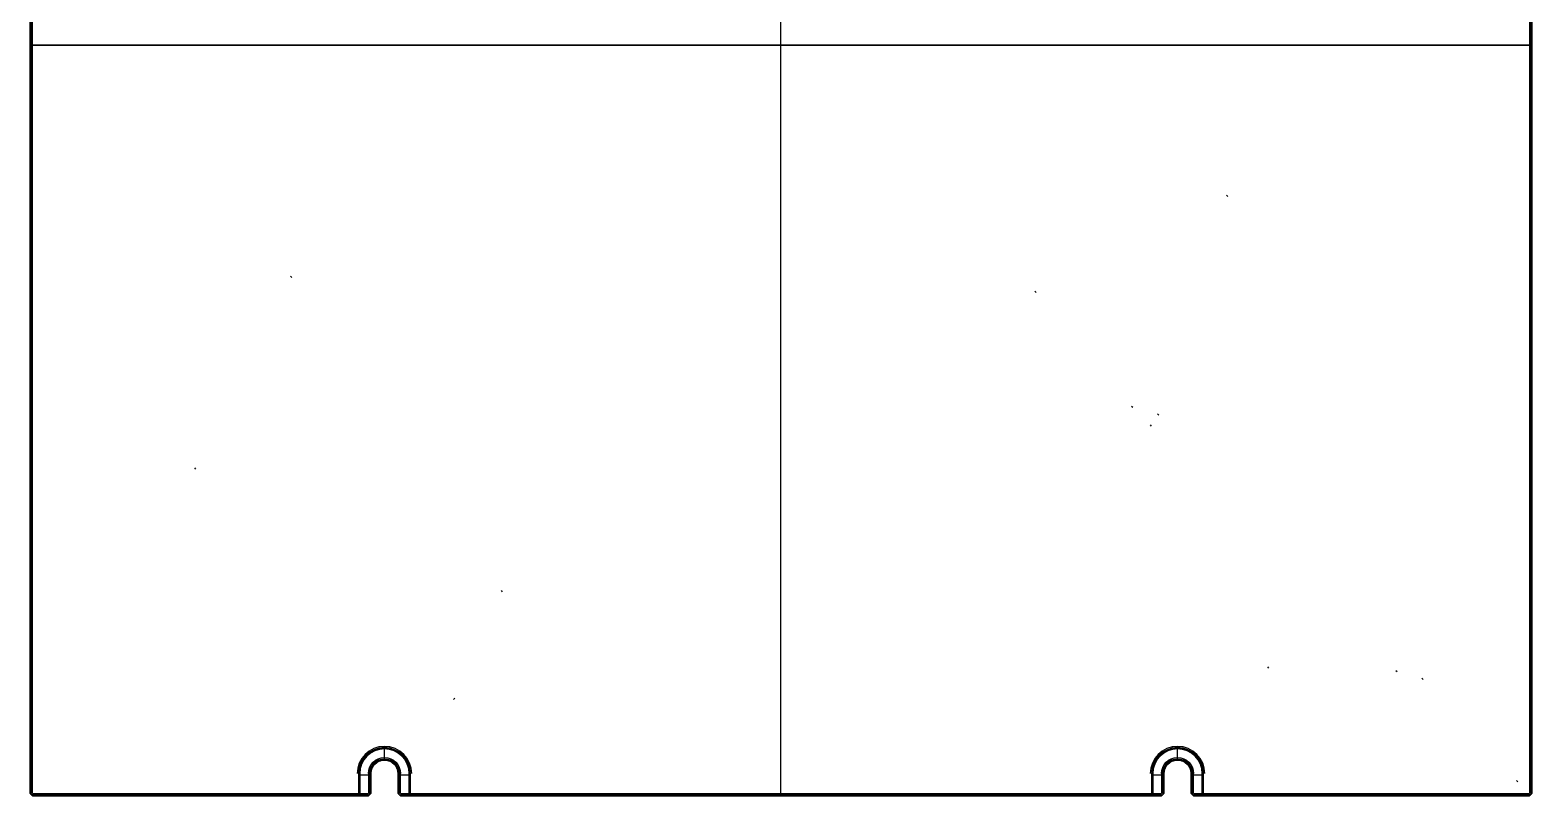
# Model space of a CAD drawing. Extents: x -358 to -55, y 52 to 355.
# Drawn here: x -357.8 to -54.8, y 52.5 to 207 of the extents above; entities that cross this region are included whole.
import ezdxf

# ---------------------------------------------------------------- set-up
doc = ezdxf.new("R2010")
doc.units = 0
doc.layers.add('8__热床$7075铝热床', color=18, linetype='CONTINUOUS')

msp = doc.modelspace()

# ---------------------------------------------------------------- linework, layer by layer
at = {"layer": '8__热床$7075铝热床'}
for p, q in [((-357.8, 53, 61.51), (-357.8, 355, 61.51)), ((-357.8, 53, 54.51), (-357.8, 355, 54.51)), ((-357.8, 53, 61.51), (-357.8, 355, 61.51)), ((-54.8, 355, 61.51), (-54.8, 53, 61.51)), ((-54.8, 355, 54.51), (-54.8, 53, 54.51)), ((-54.8, 355, 61.51), (-54.8, 53, 61.51)), ((-357.8, 204, 61.51), (-357.8, 204, 54.51)), ((-54.8, 204, 61.51), (-54.8, 204, 54.51)), ((-286.3, 59.75, 58.51), (-286.3, 59.75, 59.01)), ((-126.3, 59.75, 58.51), (-126.3, 59.75, 59.01)), ((-289.05, 57, 59.01), (-289.05, 57, 58.51)), ((-283.55, 57, 59.01), (-283.55, 57, 58.51)), ((-129.05, 57, 59.01), (-129.05, 57, 58.51)), ((-123.55, 57, 59.01), (-123.55, 57, 58.51)), ((-357.8, 53, 61.51), (-357.8, 53, 54.51)), ((-357.3, 52.5, 61.51), (-357.3, 52.5, 54.51)), ((-290.8, 52.5, 59.01), (-290.3, 52.5, 59.01)), ((-282.3, 52.5, 59.01), (-281.8, 52.5, 59.01)), ((-130.8, 52.5, 59.01), (-130.3, 52.5, 59.01)), ((-122.3, 52.5, 59.01), (-121.8, 52.5, 59.01)), ((-55.3, 52.5, 54.51), (-55.3, 52.5, 61.51)), ((-54.8, 53, 54.51), (-54.8, 53, 61.51))]:
    msp.add_line(p, q, dxfattribs=at)
for points in [[(-357.55, 52.75), (-357.55, 355.25)], [(-357.55, 52.75), (-357.55, 355.25)], [(-357.3, 53), (-357.3, 355)], [(-357.3, 53), (-357.3, 355)], [(-206.3, 53), (-206.3, 355)], [(-206.3, 53), (-206.3, 355)], [(-55.3, 355), (-55.3, 53)], [(-55.3, 355), (-55.3, 53)], [(-55.05, 355.25), (-55.05, 52.75)], [(-55.05, 355.25), (-55.05, 52.75)], [(-55.3, 204), (-357.3, 204)], [(-357.3, 204), (-55.3, 204)], [(-281.3, 57), (-281.3, 57.11), (-281.3, 57.22), (-281.31, 57.33), (-281.32, 57.45), (-281.33, 57.56), (-281.34, 57.68), (-281.36, 57.79), (-281.38, 57.91), (-281.4, 58.03), (-281.43, 58.14), (-281.46, 58.26), (-281.49, 58.38), (-281.53, 58.49), (-281.56, 58.61), (-281.61, 58.72), (-281.65, 58.84), (-281.7, 58.95), (-281.75, 59.07), (-281.8, 59.18), (-281.86, 59.3), (-281.92, 59.41), (-281.98, 59.52), (-282.04, 59.63), (-282.11, 59.74), (-282.18, 59.84), (-282.26, 59.95), (-282.34, 60.05), (-282.42, 60.15), (-282.5, 60.25), (-282.58, 60.35), (-282.67, 60.44), (-282.76, 60.53), (-282.86, 60.63), (-282.95, 60.71), (-283.05, 60.8), (-283.15, 60.88), (-283.25, 60.96), (-283.35, 61.04), (-283.46, 61.11), (-283.56, 61.18), (-283.67, 61.25), (-283.78, 61.32), (-283.89, 61.38), (-284, 61.44), (-284.11, 61.5), (-284.23, 61.55), (-284.34, 61.6), (-284.46, 61.65), (-284.57, 61.69), (-284.69, 61.73), (-284.81, 61.77), (-284.92, 61.81), (-285.04, 61.84), (-285.16, 61.87), (-285.27, 61.89), (-285.39, 61.92), (-285.5, 61.94), (-285.62, 61.95), (-285.73, 61.97), (-285.85, 61.98), (-285.96, 61.99), (-286.08, 61.99), (-286.19, 62), (-286.3, 62), (-286.41, 62), (-286.52, 61.99), (-286.63, 61.99), (-286.75, 61.98), (-286.86, 61.97), (-286.98, 61.95), (-287.09, 61.94), (-287.21, 61.92), (-287.32, 61.89), (-287.44, 61.87), (-287.56, 61.84), (-287.67, 61.81), (-287.79, 61.77), (-287.91, 61.73), (-288.02, 61.69), (-288.14, 61.65), (-288.25, 61.6), (-288.37, 61.55), (-288.48, 61.5), (-288.59, 61.44), (-288.71, 61.38), (-288.82, 61.32), (-288.93, 61.25), (-289.03, 61.18), (-289.14, 61.11), (-289.25, 61.04), (-289.35, 60.96), (-289.45, 60.88), (-289.55, 60.8), (-289.65, 60.71), (-289.74, 60.63), (-289.83, 60.53), (-289.92, 60.44), (-290.01, 60.35), (-290.1, 60.25), (-290.18, 60.15), (-290.26, 60.05), (-290.34, 59.95), (-290.41, 59.84), (-290.48, 59.74), (-290.55, 59.63), (-290.62, 59.52), (-290.68, 59.41), (-290.74, 59.3), (-290.8, 59.18), (-290.85, 59.07), (-290.9, 58.95), (-290.95, 58.84), (-290.99, 58.72), (-291.03, 58.61), (-291.07, 58.49), (-291.11, 58.38), (-291.14, 58.26), (-291.17, 58.14), (-291.19, 58.03), (-291.21, 57.91), (-291.23, 57.79), (-291.25, 57.68), (-291.27, 57.56), (-291.28, 57.45), (-291.29, 57.33), (-291.29, 57.22), (-291.3, 57.11), (-291.3, 57)], [(-281.3, 57), (-281.3, 57.11), (-281.3, 57.22), (-281.31, 57.33), (-281.32, 57.45), (-281.33, 57.56), (-281.34, 57.68), (-281.36, 57.79), (-281.38, 57.91), (-281.4, 58.03), (-281.43, 58.14), (-281.46, 58.26), (-281.49, 58.38), (-281.53, 58.49), (-281.56, 58.61), (-281.61, 58.72), (-281.65, 58.84), (-281.7, 58.95), (-281.75, 59.07), (-281.8, 59.18), (-281.86, 59.3), (-281.92, 59.41), (-281.98, 59.52), (-282.04, 59.63), (-282.11, 59.74), (-282.18, 59.84), (-282.26, 59.95), (-282.34, 60.05), (-282.42, 60.15), (-282.5, 60.25), (-282.58, 60.35), (-282.67, 60.44), (-282.76, 60.53), (-282.86, 60.63), (-282.95, 60.71), (-283.05, 60.8), (-283.15, 60.88), (-283.25, 60.96), (-283.35, 61.04), (-283.46, 61.11), (-283.56, 61.18), (-283.67, 61.25), (-283.78, 61.32), (-283.89, 61.38), (-284, 61.44), (-284.11, 61.5), (-284.23, 61.55), (-284.34, 61.6), (-284.46, 61.65), (-284.57, 61.69), (-284.69, 61.73), (-284.81, 61.77), (-284.92, 61.81), (-285.04, 61.84), (-285.16, 61.87), (-285.27, 61.89), (-285.39, 61.92), (-285.5, 61.94), (-285.62, 61.95), (-285.73, 61.97), (-285.85, 61.98), (-285.96, 61.99), (-286.08, 61.99), (-286.19, 62), (-286.3, 62), (-286.41, 62), (-286.52, 61.99), (-286.63, 61.99), (-286.75, 61.98), (-286.86, 61.97), (-286.98, 61.95), (-287.09, 61.94), (-287.21, 61.92), (-287.32, 61.89), (-287.44, 61.87), (-287.56, 61.84), (-287.67, 61.81), (-287.79, 61.77), (-287.91, 61.73), (-288.02, 61.69), (-288.14, 61.65), (-288.25, 61.6), (-288.37, 61.55), (-288.48, 61.5), (-288.59, 61.44), (-288.71, 61.38), (-288.82, 61.32), (-288.93, 61.25), (-289.03, 61.18), (-289.14, 61.11), (-289.25, 61.04), (-289.35, 60.96), (-289.45, 60.88), (-289.55, 60.8), (-289.65, 60.71), (-289.74, 60.63), (-289.83, 60.53), (-289.92, 60.44), (-290.01, 60.35), (-290.1, 60.25), (-290.18, 60.15), (-290.26, 60.05), (-290.34, 59.95), (-290.41, 59.84), (-290.48, 59.74), (-290.55, 59.63), (-290.62, 59.52), (-290.68, 59.41), (-290.74, 59.3), (-290.8, 59.18), (-290.85, 59.07), (-290.9, 58.95), (-290.95, 58.84), (-290.99, 58.72), (-291.03, 58.61), (-291.07, 58.49), (-291.11, 58.38), (-291.14, 58.26), (-291.17, 58.14), (-291.19, 58.03), (-291.21, 57.91), (-291.23, 57.79), (-291.25, 57.68), (-291.27, 57.56), (-291.28, 57.45), (-291.29, 57.33), (-291.29, 57.22), (-291.3, 57.11), (-291.3, 57)], [(-286.3, 59.75), (-286.3, 62)], [(-121.3, 57), (-121.3, 57.11), (-121.31, 57.22), (-121.31, 57.33), (-121.32, 57.45), (-121.33, 57.56), (-121.35, 57.68), (-121.37, 57.79), (-121.39, 57.91), (-121.41, 58.03), (-121.43, 58.14), (-121.46, 58.26), (-121.49, 58.38), (-121.53, 58.49), (-121.57, 58.61), (-121.61, 58.72), (-121.65, 58.84), (-121.7, 58.95), (-121.75, 59.07), (-121.8, 59.18), (-121.86, 59.3), (-121.92, 59.41), (-121.98, 59.52), (-122.05, 59.63), (-122.12, 59.74), (-122.19, 59.84), (-122.26, 59.95), (-122.34, 60.05), (-122.42, 60.15), (-122.5, 60.25), (-122.59, 60.35), (-122.68, 60.44), (-122.77, 60.53), (-122.86, 60.63), (-122.95, 60.71), (-123.05, 60.8), (-123.15, 60.88), (-123.25, 60.96), (-123.35, 61.04), (-123.46, 61.11), (-123.57, 61.18), (-123.67, 61.25), (-123.78, 61.32), (-123.89, 61.38), (-124.01, 61.44), (-124.12, 61.5), (-124.23, 61.55), (-124.35, 61.6), (-124.46, 61.65), (-124.58, 61.69), (-124.69, 61.73), (-124.81, 61.77), (-124.93, 61.81), (-125.04, 61.84), (-125.16, 61.87), (-125.28, 61.89), (-125.39, 61.92), (-125.51, 61.94), (-125.62, 61.95), (-125.74, 61.97), (-125.85, 61.98), (-125.97, 61.99), (-126.08, 61.99), (-126.19, 62), (-126.3, 62), (-126.41, 62), (-126.52, 61.99), (-126.64, 61.99), (-126.75, 61.98), (-126.87, 61.97), (-126.98, 61.95), (-127.1, 61.94), (-127.21, 61.92), (-127.33, 61.89), (-127.44, 61.87), (-127.56, 61.84), (-127.68, 61.81), (-127.79, 61.77), (-127.91, 61.73), (-128.03, 61.69), (-128.14, 61.65), (-128.26, 61.6), (-128.37, 61.55), (-128.49, 61.5), (-128.6, 61.44), (-128.71, 61.38), (-128.82, 61.32), (-128.93, 61.25), (-129.04, 61.18), (-129.14, 61.11), (-129.25, 61.04), (-129.35, 60.96), (-129.45, 60.88), (-129.55, 60.8), (-129.65, 60.71), (-129.74, 60.63), (-129.84, 60.53), (-129.93, 60.44), (-130.02, 60.35), (-130.1, 60.25), (-130.18, 60.15), (-130.26, 60.05), (-130.34, 59.95), (-130.42, 59.84), (-130.49, 59.74), (-130.56, 59.63), (-130.62, 59.52), (-130.68, 59.41), (-130.74, 59.3), (-130.8, 59.18), (-130.85, 59.07), (-130.9, 58.95), (-130.95, 58.84), (-130.99, 58.72), (-131.04, 58.61), (-131.07, 58.49), (-131.11, 58.38), (-131.14, 58.26), (-131.17, 58.14), (-131.2, 58.03), (-131.22, 57.91), (-131.24, 57.79), (-131.26, 57.68), (-131.27, 57.56), (-131.28, 57.45), (-131.29, 57.33), (-131.3, 57.22), (-131.3, 57.11), (-131.3, 57)], [(-121.3, 57), (-121.3, 57.11), (-121.31, 57.22), (-121.31, 57.33), (-121.32, 57.45), (-121.33, 57.56), (-121.35, 57.68), (-121.37, 57.79), (-121.39, 57.91), (-121.41, 58.03), (-121.43, 58.14), (-121.46, 58.26), (-121.49, 58.38), (-121.53, 58.49), (-121.57, 58.61), (-121.61, 58.72), (-121.65, 58.84), (-121.7, 58.95), (-121.75, 59.07), (-121.8, 59.18), (-121.86, 59.3), (-121.92, 59.41), (-121.98, 59.52), (-122.05, 59.63), (-122.12, 59.74), (-122.19, 59.84), (-122.26, 59.95), (-122.34, 60.05), (-122.42, 60.15), (-122.5, 60.25), (-122.59, 60.35), (-122.68, 60.44), (-122.77, 60.53), (-122.86, 60.63), (-122.95, 60.71), (-123.05, 60.8), (-123.15, 60.88), (-123.25, 60.96), (-123.35, 61.04), (-123.46, 61.11), (-123.57, 61.18), (-123.67, 61.25), (-123.78, 61.32), (-123.89, 61.38), (-124.01, 61.44), (-124.12, 61.5), (-124.23, 61.55), (-124.35, 61.6), (-124.46, 61.65), (-124.58, 61.69), (-124.69, 61.73), (-124.81, 61.77), (-124.93, 61.81), (-125.04, 61.84), (-125.16, 61.87), (-125.28, 61.89), (-125.39, 61.92), (-125.51, 61.94), (-125.62, 61.95), (-125.74, 61.97), (-125.85, 61.98), (-125.97, 61.99), (-126.08, 61.99), (-126.19, 62), (-126.3, 62), (-126.41, 62), (-126.52, 61.99), (-126.64, 61.99), (-126.75, 61.98), (-126.87, 61.97), (-126.98, 61.95), (-127.1, 61.94), (-127.21, 61.92), (-127.33, 61.89), (-127.44, 61.87), (-127.56, 61.84), (-127.68, 61.81), (-127.79, 61.77), (-127.91, 61.73), (-128.03, 61.69), (-128.14, 61.65), (-128.26, 61.6), (-128.37, 61.55), (-128.49, 61.5), (-128.6, 61.44), (-128.71, 61.38), (-128.82, 61.32), (-128.93, 61.25), (-129.04, 61.18), (-129.14, 61.11), (-129.25, 61.04), (-129.35, 60.96), (-129.45, 60.88), (-129.55, 60.8), (-129.65, 60.71), (-129.74, 60.63), (-129.84, 60.53), (-129.93, 60.44), (-130.02, 60.35), (-130.1, 60.25), (-130.18, 60.15), (-130.26, 60.05), (-130.34, 59.95), (-130.42, 59.84), (-130.49, 59.74), (-130.56, 59.63), (-130.62, 59.52), (-130.68, 59.41), (-130.74, 59.3), (-130.8, 59.18), (-130.85, 59.07), (-130.9, 58.95), (-130.95, 58.84), (-130.99, 58.72), (-131.04, 58.61), (-131.07, 58.49), (-131.11, 58.38), (-131.14, 58.26), (-131.17, 58.14), (-131.2, 58.03), (-131.22, 57.91), (-131.24, 57.79), (-131.26, 57.68), (-131.27, 57.56), (-131.28, 57.45), (-131.29, 57.33), (-131.3, 57.22), (-131.3, 57.11), (-131.3, 57)], [(-126.3, 59.75), (-126.3, 62)], [(-283.55, 57), (-283.55, 57.06), (-283.55, 57.12), (-283.55, 57.18), (-283.56, 57.25), (-283.57, 57.31), (-283.57, 57.37), (-283.58, 57.44), (-283.59, 57.5), (-283.61, 57.56), (-283.62, 57.63), (-283.64, 57.69), (-283.65, 57.76), (-283.67, 57.82), (-283.69, 57.88), (-283.72, 57.95), (-283.74, 58.01), (-283.77, 58.07), (-283.79, 58.14), (-283.82, 58.2), (-283.86, 58.26), (-283.89, 58.32), (-283.92, 58.38), (-283.96, 58.44), (-284, 58.5), (-284.04, 58.56), (-284.08, 58.62), (-284.12, 58.68), (-284.16, 58.73), (-284.21, 58.79), (-284.26, 58.84), (-284.3, 58.89), (-284.35, 58.94), (-284.4, 58.99), (-284.46, 59.04), (-284.51, 59.09), (-284.56, 59.13), (-284.62, 59.18), (-284.68, 59.22), (-284.73, 59.26), (-284.79, 59.3), (-284.85, 59.34), (-284.91, 59.37), (-284.97, 59.41), (-285.04, 59.44), (-285.1, 59.47), (-285.16, 59.5), (-285.22, 59.53), (-285.29, 59.56), (-285.35, 59.58), (-285.41, 59.6), (-285.48, 59.62), (-285.54, 59.64), (-285.61, 59.66), (-285.67, 59.68), (-285.73, 59.69), (-285.8, 59.7), (-285.86, 59.71), (-285.93, 59.72), (-285.99, 59.73), (-286.05, 59.74), (-286.11, 59.74), (-286.18, 59.75), (-286.24, 59.75), (-286.3, 59.75), (-286.36, 59.75), (-286.42, 59.75), (-286.48, 59.74), (-286.55, 59.74), (-286.61, 59.73), (-286.67, 59.72), (-286.73, 59.71), (-286.8, 59.7), (-286.86, 59.69), (-286.93, 59.68), (-286.99, 59.66), (-287.05, 59.64), (-287.12, 59.62), (-287.18, 59.6), (-287.25, 59.58), (-287.31, 59.56), (-287.37, 59.53), (-287.44, 59.5), (-287.5, 59.47), (-287.56, 59.44), (-287.62, 59.41), (-287.68, 59.37), (-287.74, 59.34), (-287.8, 59.3), (-287.86, 59.26), (-287.92, 59.22), (-287.98, 59.18), (-288.03, 59.13), (-288.09, 59.09), (-288.14, 59.04), (-288.19, 58.99), (-288.24, 58.94), (-288.29, 58.89), (-288.34, 58.84), (-288.39, 58.79), (-288.43, 58.73), (-288.48, 58.68), (-288.52, 58.62), (-288.56, 58.56), (-288.6, 58.5), (-288.64, 58.44), (-288.67, 58.38), (-288.71, 58.32), (-288.74, 58.26), (-288.77, 58.2), (-288.8, 58.14), (-288.83, 58.07), (-288.86, 58.01), (-288.88, 57.95), (-288.9, 57.88), (-288.92, 57.82), (-288.94, 57.76), (-288.96, 57.69), (-288.98, 57.63), (-288.99, 57.56), (-289, 57.5), (-289.01, 57.44), (-289.02, 57.37), (-289.03, 57.31), (-289.04, 57.25), (-289.04, 57.18), (-289.05, 57.12), (-289.05, 57.06), (-289.05, 57)], [(-289.05, 57), (-289.05, 57.06), (-289.05, 57.12), (-289.04, 57.18), (-289.04, 57.25), (-289.03, 57.31), (-289.02, 57.37), (-289.01, 57.44), (-289, 57.5), (-288.99, 57.56), (-288.98, 57.63), (-288.96, 57.69), (-288.94, 57.76), (-288.92, 57.82), (-288.9, 57.88), (-288.88, 57.95), (-288.86, 58.01), (-288.83, 58.07), (-288.8, 58.14), (-288.77, 58.2), (-288.74, 58.26), (-288.71, 58.32), (-288.67, 58.38), (-288.64, 58.44), (-288.6, 58.5), (-288.56, 58.56), (-288.52, 58.62), (-288.48, 58.68), (-288.43, 58.73), (-288.39, 58.79), (-288.34, 58.84), (-288.29, 58.89), (-288.24, 58.94), (-288.19, 58.99), (-288.14, 59.04), (-288.09, 59.09), (-288.03, 59.13), (-287.98, 59.18), (-287.92, 59.22), (-287.86, 59.26), (-287.8, 59.3), (-287.74, 59.34), (-287.68, 59.37), (-287.62, 59.41), (-287.56, 59.44), (-287.5, 59.47), (-287.44, 59.5), (-287.37, 59.53), (-287.31, 59.56), (-287.25, 59.58), (-287.18, 59.6), (-287.12, 59.62), (-287.05, 59.64), (-286.99, 59.66), (-286.93, 59.68), (-286.86, 59.69), (-286.8, 59.7), (-286.73, 59.71), (-286.67, 59.72), (-286.61, 59.73), (-286.55, 59.74), (-286.48, 59.74), (-286.42, 59.75), (-286.36, 59.75), (-286.3, 59.75), (-286.24, 59.75), (-286.18, 59.75), (-286.11, 59.74), (-286.05, 59.74), (-285.99, 59.73), (-285.93, 59.72), (-285.86, 59.71), (-285.8, 59.7), (-285.73, 59.69), (-285.67, 59.68), (-285.61, 59.66), (-285.54, 59.64), (-285.48, 59.62), (-285.41, 59.6), (-285.35, 59.58), (-285.29, 59.56), (-285.22, 59.53), (-285.16, 59.5), (-285.1, 59.47), (-285.04, 59.44), (-284.97, 59.41), (-284.91, 59.37), (-284.85, 59.34), (-284.79, 59.3), (-284.73, 59.26), (-284.68, 59.22), (-284.62, 59.18), (-284.56, 59.13), (-284.51, 59.09), (-284.46, 59.04), (-284.4, 58.99), (-284.35, 58.94), (-284.3, 58.89), (-284.26, 58.84), (-284.21, 58.79), (-284.16, 58.73), (-284.12, 58.68), (-284.08, 58.62), (-284.04, 58.56), (-284, 58.5), (-283.96, 58.44), (-283.92, 58.38), (-283.89, 58.32), (-283.86, 58.26), (-283.82, 58.2), (-283.79, 58.14), (-283.77, 58.07), (-283.74, 58.01), (-283.72, 57.95), (-283.69, 57.88), (-283.67, 57.82), (-283.65, 57.76), (-283.64, 57.69), (-283.62, 57.63), (-283.61, 57.56), (-283.59, 57.5), (-283.58, 57.44), (-283.57, 57.37), (-283.57, 57.31), (-283.56, 57.25), (-283.55, 57.18), (-283.55, 57.12), (-283.55, 57.06), (-283.55, 57)], [(-283.55, 57), (-283.55, 57.06), (-283.55, 57.12), (-283.55, 57.18), (-283.56, 57.25), (-283.57, 57.31), (-283.57, 57.37), (-283.58, 57.44), (-283.59, 57.5), (-283.61, 57.56), (-283.62, 57.63), (-283.64, 57.69), (-283.65, 57.76), (-283.67, 57.82), (-283.69, 57.88), (-283.72, 57.95), (-283.74, 58.01), (-283.77, 58.07), (-283.79, 58.14), (-283.82, 58.2), (-283.86, 58.26), (-283.89, 58.32), (-283.92, 58.38), (-283.96, 58.44), (-284, 58.5), (-284.04, 58.56), (-284.08, 58.62), (-284.12, 58.68), (-284.16, 58.73), (-284.21, 58.79), (-284.26, 58.84), (-284.3, 58.89), (-284.35, 58.94), (-284.4, 58.99), (-284.46, 59.04), (-284.51, 59.09), (-284.56, 59.13), (-284.62, 59.18), (-284.68, 59.22), (-284.73, 59.26), (-284.79, 59.3), (-284.85, 59.34), (-284.91, 59.37), (-284.97, 59.41), (-285.04, 59.44), (-285.1, 59.47), (-285.16, 59.5), (-285.22, 59.53), (-285.29, 59.56), (-285.35, 59.58), (-285.41, 59.6), (-285.48, 59.62), (-285.54, 59.64), (-285.61, 59.66), (-285.67, 59.68), (-285.73, 59.69), (-285.8, 59.7), (-285.86, 59.71), (-285.93, 59.72), (-285.99, 59.73), (-286.05, 59.74), (-286.11, 59.74), (-286.18, 59.75), (-286.24, 59.75), (-286.3, 59.75), (-286.36, 59.75), (-286.42, 59.75), (-286.48, 59.74), (-286.55, 59.74), (-286.61, 59.73), (-286.67, 59.72), (-286.73, 59.71), (-286.8, 59.7), (-286.86, 59.69), (-286.93, 59.68), (-286.99, 59.66), (-287.05, 59.64), (-287.12, 59.62), (-287.18, 59.6), (-287.25, 59.58), (-287.31, 59.56), (-287.37, 59.53), (-287.44, 59.5), (-287.5, 59.47), (-287.56, 59.44), (-287.62, 59.41), (-287.68, 59.37), (-287.74, 59.34), (-287.8, 59.3), (-287.86, 59.26), (-287.92, 59.22), (-287.98, 59.18), (-288.03, 59.13), (-288.09, 59.09), (-288.14, 59.04), (-288.19, 58.99), (-288.24, 58.94), (-288.29, 58.89), (-288.34, 58.84), (-288.39, 58.79), (-288.43, 58.73), (-288.48, 58.68), (-288.52, 58.62), (-288.56, 58.56), (-288.6, 58.5), (-288.64, 58.44), (-288.67, 58.38), (-288.71, 58.32), (-288.74, 58.26), (-288.77, 58.2), (-288.8, 58.14), (-288.83, 58.07), (-288.86, 58.01), (-288.88, 57.95), (-288.9, 57.88), (-288.92, 57.82), (-288.94, 57.76), (-288.96, 57.69), (-288.98, 57.63), (-288.99, 57.56), (-289, 57.5), (-289.01, 57.44), (-289.02, 57.37), (-289.03, 57.31), (-289.04, 57.25), (-289.04, 57.18), (-289.05, 57.12), (-289.05, 57.06), (-289.05, 57)], [(-289.05, 57), (-289.05, 57.06), (-289.05, 57.12), (-289.04, 57.18), (-289.04, 57.25), (-289.03, 57.31), (-289.02, 57.37), (-289.01, 57.44), (-289, 57.5), (-288.99, 57.56), (-288.98, 57.63), (-288.96, 57.69), (-288.94, 57.76), (-288.92, 57.82), (-288.9, 57.88), (-288.88, 57.95), (-288.86, 58.01), (-288.83, 58.07), (-288.8, 58.14), (-288.77, 58.2), (-288.74, 58.26), (-288.71, 58.32), (-288.67, 58.38), (-288.64, 58.44), (-288.6, 58.5), (-288.56, 58.56), (-288.52, 58.62), (-288.48, 58.68), (-288.43, 58.73), (-288.39, 58.79), (-288.34, 58.84), (-288.29, 58.89), (-288.24, 58.94), (-288.19, 58.99), (-288.14, 59.04), (-288.09, 59.09), (-288.03, 59.13), (-287.98, 59.18), (-287.92, 59.22), (-287.86, 59.26), (-287.8, 59.3), (-287.74, 59.34), (-287.68, 59.37), (-287.62, 59.41), (-287.56, 59.44), (-287.5, 59.47), (-287.44, 59.5), (-287.37, 59.53), (-287.31, 59.56), (-287.25, 59.58), (-287.18, 59.6), (-287.12, 59.62), (-287.05, 59.64), (-286.99, 59.66), (-286.93, 59.68), (-286.86, 59.69), (-286.8, 59.7), (-286.73, 59.71), (-286.67, 59.72), (-286.61, 59.73), (-286.55, 59.74), (-286.48, 59.74), (-286.42, 59.75), (-286.36, 59.75), (-286.3, 59.75), (-286.24, 59.75), (-286.18, 59.75), (-286.11, 59.74), (-286.05, 59.74), (-285.99, 59.73), (-285.93, 59.72), (-285.86, 59.71), (-285.8, 59.7), (-285.73, 59.69), (-285.67, 59.68), (-285.61, 59.66), (-285.54, 59.64), (-285.48, 59.62), (-285.41, 59.6), (-285.35, 59.58), (-285.29, 59.56), (-285.22, 59.53), (-285.16, 59.5), (-285.1, 59.47), (-285.04, 59.44), (-284.97, 59.41), (-284.91, 59.37), (-284.85, 59.34), (-284.79, 59.3), (-284.73, 59.26), (-284.68, 59.22), (-284.62, 59.18), (-284.56, 59.13), (-284.51, 59.09), (-284.46, 59.04), (-284.4, 58.99), (-284.35, 58.94), (-284.3, 58.89), (-284.26, 58.84), (-284.21, 58.79), (-284.16, 58.73), (-284.12, 58.68), (-284.08, 58.62), (-284.04, 58.56), (-284, 58.5), (-283.96, 58.44), (-283.92, 58.38), (-283.89, 58.32), (-283.86, 58.26), (-283.82, 58.2), (-283.79, 58.14), (-283.77, 58.07), (-283.74, 58.01), (-283.72, 57.95), (-283.69, 57.88), (-283.67, 57.82), (-283.65, 57.76), (-283.64, 57.69), (-283.62, 57.63), (-283.61, 57.56), (-283.59, 57.5), (-283.58, 57.44), (-283.57, 57.37), (-283.57, 57.31), (-283.56, 57.25), (-283.55, 57.18), (-283.55, 57.12), (-283.55, 57.06), (-283.55, 57)], [(-123.55, 57), (-123.55, 57.06), (-123.55, 57.12), (-123.56, 57.18), (-123.56, 57.25), (-123.57, 57.31), (-123.58, 57.37), (-123.59, 57.44), (-123.6, 57.5), (-123.61, 57.56), (-123.62, 57.63), (-123.64, 57.69), (-123.66, 57.76), (-123.68, 57.82), (-123.7, 57.88), (-123.72, 57.95), (-123.74, 58.01), (-123.77, 58.07), (-123.8, 58.14), (-123.83, 58.2), (-123.86, 58.26), (-123.89, 58.32), (-123.93, 58.38), (-123.96, 58.44), (-124, 58.5), (-124.04, 58.56), (-124.08, 58.62), (-124.12, 58.68), (-124.17, 58.73), (-124.21, 58.79), (-124.26, 58.84), (-124.31, 58.89), (-124.36, 58.94), (-124.41, 58.99), (-124.46, 59.04), (-124.51, 59.09), (-124.57, 59.13), (-124.62, 59.18), (-124.68, 59.22), (-124.74, 59.26), (-124.8, 59.3), (-124.86, 59.34), (-124.92, 59.37), (-124.98, 59.41), (-125.04, 59.44), (-125.1, 59.47), (-125.16, 59.5), (-125.23, 59.53), (-125.29, 59.56), (-125.35, 59.58), (-125.42, 59.6), (-125.48, 59.62), (-125.54, 59.64), (-125.61, 59.66), (-125.67, 59.68), (-125.74, 59.69), (-125.8, 59.7), (-125.86, 59.71), (-125.93, 59.72), (-125.99, 59.73), (-126.05, 59.74), (-126.12, 59.74), (-126.18, 59.75), (-126.24, 59.75), (-126.3, 59.75), (-126.36, 59.75), (-126.42, 59.75), (-126.49, 59.74), (-126.55, 59.74), (-126.61, 59.73), (-126.67, 59.72), (-126.74, 59.71), (-126.8, 59.7), (-126.87, 59.69), (-126.93, 59.68), (-126.99, 59.66), (-127.06, 59.64), (-127.12, 59.62), (-127.19, 59.6), (-127.25, 59.58), (-127.31, 59.56), (-127.38, 59.53), (-127.44, 59.5), (-127.5, 59.47), (-127.56, 59.44), (-127.63, 59.41), (-127.69, 59.37), (-127.75, 59.34), (-127.81, 59.3), (-127.86, 59.26), (-127.92, 59.22), (-127.98, 59.18), (-128.03, 59.13), (-128.09, 59.09), (-128.14, 59.04), (-128.2, 58.99), (-128.25, 58.94), (-128.3, 58.89), (-128.34, 58.84), (-128.39, 58.79), (-128.44, 58.73), (-128.48, 58.68), (-128.52, 58.62), (-128.56, 58.56), (-128.6, 58.5), (-128.64, 58.44), (-128.68, 58.38), (-128.71, 58.32), (-128.74, 58.26), (-128.78, 58.2), (-128.8, 58.14), (-128.83, 58.07), (-128.86, 58.01), (-128.88, 57.95), (-128.91, 57.88), (-128.93, 57.82), (-128.95, 57.76), (-128.96, 57.69), (-128.98, 57.63), (-128.99, 57.56), (-129.01, 57.5), (-129.02, 57.44), (-129.03, 57.37), (-129.03, 57.31), (-129.04, 57.25), (-129.05, 57.18), (-129.05, 57.12), (-129.05, 57.06), (-129.05, 57)], [(-129.05, 57), (-129.05, 57.06), (-129.05, 57.12), (-129.05, 57.18), (-129.04, 57.25), (-129.03, 57.31), (-129.03, 57.37), (-129.02, 57.44), (-129.01, 57.5), (-128.99, 57.56), (-128.98, 57.63), (-128.96, 57.69), (-128.95, 57.76), (-128.93, 57.82), (-128.91, 57.88), (-128.88, 57.95), (-128.86, 58.01), (-128.83, 58.07), (-128.8, 58.14), (-128.78, 58.2), (-128.74, 58.26), (-128.71, 58.32), (-128.68, 58.38), (-128.64, 58.44), (-128.6, 58.5), (-128.56, 58.56), (-128.52, 58.62), (-128.48, 58.68), (-128.44, 58.73), (-128.39, 58.79), (-128.34, 58.84), (-128.3, 58.89), (-128.25, 58.94), (-128.2, 58.99), (-128.14, 59.04), (-128.09, 59.09), (-128.03, 59.13), (-127.98, 59.18), (-127.92, 59.22), (-127.86, 59.26), (-127.81, 59.3), (-127.75, 59.34), (-127.69, 59.37), (-127.63, 59.41), (-127.56, 59.44), (-127.5, 59.47), (-127.44, 59.5), (-127.38, 59.53), (-127.31, 59.56), (-127.25, 59.58), (-127.19, 59.6), (-127.12, 59.62), (-127.06, 59.64), (-126.99, 59.66), (-126.93, 59.68), (-126.87, 59.69), (-126.8, 59.7), (-126.74, 59.71), (-126.67, 59.72), (-126.61, 59.73), (-126.55, 59.74), (-126.49, 59.74), (-126.42, 59.75), (-126.36, 59.75), (-126.3, 59.75), (-126.24, 59.75), (-126.18, 59.75), (-126.12, 59.74), (-126.05, 59.74), (-125.99, 59.73), (-125.93, 59.72), (-125.86, 59.71), (-125.8, 59.7), (-125.74, 59.69), (-125.67, 59.68), (-125.61, 59.66), (-125.54, 59.64), (-125.48, 59.62), (-125.42, 59.6), (-125.35, 59.58), (-125.29, 59.56), (-125.23, 59.53), (-125.16, 59.5), (-125.1, 59.47), (-125.04, 59.44), (-124.98, 59.41), (-124.92, 59.37), (-124.86, 59.34), (-124.8, 59.3), (-124.74, 59.26), (-124.68, 59.22), (-124.62, 59.18), (-124.57, 59.13), (-124.51, 59.09), (-124.46, 59.04), (-124.41, 58.99), (-124.36, 58.94), (-124.31, 58.89), (-124.26, 58.84), (-124.21, 58.79), (-124.17, 58.73), (-124.12, 58.68), (-124.08, 58.62), (-124.04, 58.56), (-124, 58.5), (-123.96, 58.44), (-123.93, 58.38), (-123.89, 58.32), (-123.86, 58.26), (-123.83, 58.2), (-123.8, 58.14), (-123.77, 58.07), (-123.74, 58.01), (-123.72, 57.95), (-123.7, 57.88), (-123.68, 57.82), (-123.66, 57.76), (-123.64, 57.69), (-123.62, 57.63), (-123.61, 57.56), (-123.6, 57.5), (-123.59, 57.44), (-123.58, 57.37), (-123.57, 57.31), (-123.56, 57.25), (-123.56, 57.18), (-123.55, 57.12), (-123.55, 57.06), (-123.55, 57)], [(-123.55, 57), (-123.55, 57.06), (-123.55, 57.12), (-123.56, 57.18), (-123.56, 57.25), (-123.57, 57.31), (-123.58, 57.37), (-123.59, 57.44), (-123.6, 57.5), (-123.61, 57.56), (-123.62, 57.63), (-123.64, 57.69), (-123.66, 57.76), (-123.68, 57.82), (-123.7, 57.88), (-123.72, 57.95), (-123.74, 58.01), (-123.77, 58.07), (-123.8, 58.14), (-123.83, 58.2), (-123.86, 58.26), (-123.89, 58.32), (-123.93, 58.38), (-123.96, 58.44), (-124, 58.5), (-124.04, 58.56), (-124.08, 58.62), (-124.12, 58.68), (-124.17, 58.73), (-124.21, 58.79), (-124.26, 58.84), (-124.31, 58.89), (-124.36, 58.94), (-124.41, 58.99), (-124.46, 59.04), (-124.51, 59.09), (-124.57, 59.13), (-124.62, 59.18), (-124.68, 59.22), (-124.74, 59.26), (-124.8, 59.3), (-124.86, 59.34), (-124.92, 59.37), (-124.98, 59.41), (-125.04, 59.44), (-125.1, 59.47), (-125.16, 59.5), (-125.23, 59.53), (-125.29, 59.56), (-125.35, 59.58), (-125.42, 59.6), (-125.48, 59.62), (-125.54, 59.64), (-125.61, 59.66), (-125.67, 59.68), (-125.74, 59.69), (-125.8, 59.7), (-125.86, 59.71), (-125.93, 59.72), (-125.99, 59.73), (-126.05, 59.74), (-126.12, 59.74), (-126.18, 59.75), (-126.24, 59.75), (-126.3, 59.75), (-126.36, 59.75), (-126.42, 59.75), (-126.49, 59.74), (-126.55, 59.74), (-126.61, 59.73), (-126.67, 59.72), (-126.74, 59.71), (-126.8, 59.7), (-126.87, 59.69), (-126.93, 59.68), (-126.99, 59.66), (-127.06, 59.64), (-127.12, 59.62), (-127.19, 59.6), (-127.25, 59.58), (-127.31, 59.56), (-127.38, 59.53), (-127.44, 59.5), (-127.5, 59.47), (-127.56, 59.44), (-127.63, 59.41), (-127.69, 59.37), (-127.75, 59.34), (-127.81, 59.3), (-127.86, 59.26), (-127.92, 59.22), (-127.98, 59.18), (-128.03, 59.13), (-128.09, 59.09), (-128.14, 59.04), (-128.2, 58.99), (-128.25, 58.94), (-128.3, 58.89), (-128.34, 58.84), (-128.39, 58.79), (-128.44, 58.73), (-128.48, 58.68), (-128.52, 58.62), (-128.56, 58.56), (-128.6, 58.5), (-128.64, 58.44), (-128.68, 58.38), (-128.71, 58.32), (-128.74, 58.26), (-128.78, 58.2), (-128.8, 58.14), (-128.83, 58.07), (-128.86, 58.01), (-128.88, 57.95), (-128.91, 57.88), (-128.93, 57.82), (-128.95, 57.76), (-128.96, 57.69), (-128.98, 57.63), (-128.99, 57.56), (-129.01, 57.5), (-129.02, 57.44), (-129.03, 57.37), (-129.03, 57.31), (-129.04, 57.25), (-129.05, 57.18), (-129.05, 57.12), (-129.05, 57.06), (-129.05, 57)], [(-129.05, 57), (-129.05, 57.06), (-129.05, 57.12), (-129.05, 57.18), (-129.04, 57.25), (-129.03, 57.31), (-129.03, 57.37), (-129.02, 57.44), (-129.01, 57.5), (-128.99, 57.56), (-128.98, 57.63), (-128.96, 57.69), (-128.95, 57.76), (-128.93, 57.82), (-128.91, 57.88), (-128.88, 57.95), (-128.86, 58.01), (-128.83, 58.07), (-128.8, 58.14), (-128.78, 58.2), (-128.74, 58.26), (-128.71, 58.32), (-128.68, 58.38), (-128.64, 58.44), (-128.6, 58.5), (-128.56, 58.56), (-128.52, 58.62), (-128.48, 58.68), (-128.44, 58.73), (-128.39, 58.79), (-128.34, 58.84), (-128.3, 58.89), (-128.25, 58.94), (-128.2, 58.99), (-128.14, 59.04), (-128.09, 59.09), (-128.03, 59.13), (-127.98, 59.18), (-127.92, 59.22), (-127.86, 59.26), (-127.81, 59.3), (-127.75, 59.34), (-127.69, 59.37), (-127.63, 59.41), (-127.56, 59.44), (-127.5, 59.47), (-127.44, 59.5), (-127.38, 59.53), (-127.31, 59.56), (-127.25, 59.58), (-127.19, 59.6), (-127.12, 59.62), (-127.06, 59.64), (-126.99, 59.66), (-126.93, 59.68), (-126.87, 59.69), (-126.8, 59.7), (-126.74, 59.71), (-126.67, 59.72), (-126.61, 59.73), (-126.55, 59.74), (-126.49, 59.74), (-126.42, 59.75), (-126.36, 59.75), (-126.3, 59.75), (-126.24, 59.75), (-126.18, 59.75), (-126.12, 59.74), (-126.05, 59.74), (-125.99, 59.73), (-125.93, 59.72), (-125.86, 59.71), (-125.8, 59.7), (-125.74, 59.69), (-125.67, 59.68), (-125.61, 59.66), (-125.54, 59.64), (-125.48, 59.62), (-125.42, 59.6), (-125.35, 59.58), (-125.29, 59.56), (-125.23, 59.53), (-125.16, 59.5), (-125.1, 59.47), (-125.04, 59.44), (-124.98, 59.41), (-124.92, 59.37), (-124.86, 59.34), (-124.8, 59.3), (-124.74, 59.26), (-124.68, 59.22), (-124.62, 59.18), (-124.57, 59.13), (-124.51, 59.09), (-124.46, 59.04), (-124.41, 58.99), (-124.36, 58.94), (-124.31, 58.89), (-124.26, 58.84), (-124.21, 58.79), (-124.17, 58.73), (-124.12, 58.68), (-124.08, 58.62), (-124.04, 58.56), (-124, 58.5), (-123.96, 58.44), (-123.93, 58.38), (-123.89, 58.32), (-123.86, 58.26), (-123.83, 58.2), (-123.8, 58.14), (-123.77, 58.07), (-123.74, 58.01), (-123.72, 57.95), (-123.7, 57.88), (-123.68, 57.82), (-123.66, 57.76), (-123.64, 57.69), (-123.62, 57.63), (-123.61, 57.56), (-123.6, 57.5), (-123.59, 57.44), (-123.58, 57.37), (-123.57, 57.31), (-123.56, 57.25), (-123.56, 57.18), (-123.55, 57.12), (-123.55, 57.06), (-123.55, 57)], [(-291.55, 57), (-291.55, 52.75)], [(-291.3, 57), (-291.3, 53)], [(-291.3, 57), (-291.3, 53)], [(-291.3, 53), (-291.3, 57)], [(-291.3, 56.74), (-289.05, 56.74)], [(-289.55, 57), (-289.55, 53)], [(-289.3, 57), (-289.3, 52.75)], [(-289.05, 53), (-289.05, 57)], [(-289.05, 57), (-289.05, 53)], [(-289.05, 57), (-289.05, 53)], [(-283.55, 57), (-283.55, 53)], [(-283.55, 53), (-283.55, 57)], [(-283.55, 53), (-283.55, 57)], [(-283.55, 56.74), (-281.3, 56.74)], [(-283.3, 52.75), (-283.3, 57)], [(-283.05, 53), (-283.05, 57)], [(-281.3, 53), (-281.3, 57)], [(-281.3, 53), (-281.3, 57)], [(-281.3, 57), (-281.3, 53)], [(-281.05, 52.75), (-281.05, 57)], [(-131.55, 57), (-131.55, 52.75)], [(-131.3, 57), (-131.3, 53)], [(-131.3, 57), (-131.3, 53)], [(-131.3, 53), (-131.3, 57)], [(-131.3, 56.74), (-129.05, 56.74)], [(-129.55, 57), (-129.55, 53)], [(-129.3, 57), (-129.3, 52.75)], [(-129.05, 53), (-129.05, 57)], [(-129.05, 57), (-129.05, 53)], [(-129.05, 57), (-129.05, 53)], [(-123.55, 57), (-123.55, 53)], [(-123.55, 53), (-123.55, 57)], [(-123.55, 53), (-123.55, 57)], [(-123.55, 56.74), (-121.3, 56.74)], [(-123.3, 52.75), (-123.3, 57)], [(-123.05, 53), (-123.05, 57)], [(-121.3, 53), (-121.3, 57)], [(-121.3, 53), (-121.3, 57)], [(-121.3, 57), (-121.3, 53)], [(-121.05, 52.75), (-121.05, 57)], [(-357.8, 53), (-357.3, 52.5)], [(-357.55, 52.75), (-289.3, 52.75)], [(-291.55, 52.75), (-357.55, 52.75)], [(-357.3, 53), (-289.55, 53)], [(-357.3, 52.5), (-291.8, 52.5)], [(-289.55, 52.5), (-357.3, 52.5)], [(-289.55, 52.5), (-357.3, 52.5)], [(-291.3, 53), (-291.8, 52.5)], [(-291.3, 53), (-291.8, 52.5)], [(-291.8, 52.5), (-291.3, 52.5)], [(-291.3, 52.5), (-290.8, 52.5)], [(-290.3, 52.5), (-289.55, 52.5)], [(-289.55, 52.5), (-289.05, 53)], [(-289.55, 52.5), (-289.05, 53)], [(-283.55, 53), (-283.05, 52.5)], [(-283.55, 53), (-283.05, 52.5)], [(-283.3, 52.75), (-129.3, 52.75)], [(-283.05, 53), (-278.7, 53)], [(-278.7, 52.5), (-283.05, 52.5)], [(-283.05, 52.5), (-282.3, 52.5)], [(-129.55, 52.5), (-283.05, 52.5)], [(-281.8, 52.5), (-281.3, 52.5)], [(-280.8, 52.5), (-281.3, 53)], [(-281.3, 53), (-280.8, 52.5)], [(-281.3, 52.5), (-280.8, 52.5)], [(-131.55, 52.75), (-281.05, 52.75)], [(-280.8, 52.5), (-131.8, 52.5)], [(-278.7, 53), (-129.55, 53)], [(-129.55, 52.5), (-278.7, 52.5)], [(-131.3, 53), (-131.8, 52.5)], [(-131.3, 53), (-131.8, 52.5)], [(-131.8, 52.5), (-131.3, 52.5)], [(-131.3, 52.5), (-130.8, 52.5)], [(-130.3, 52.5), (-129.55, 52.5)], [(-129.55, 52.5), (-129.05, 53)], [(-129.55, 52.5), (-129.05, 53)], [(-123.55, 53), (-123.05, 52.5)], [(-123.55, 53), (-123.05, 52.5)], [(-123.3, 52.75), (-55.05, 52.75)], [(-123.05, 53), (-118.7, 53)], [(-118.7, 52.5), (-123.05, 52.5)], [(-123.05, 52.5), (-122.3, 52.5)], [(-55.3, 52.5), (-123.05, 52.5)], [(-121.8, 52.5), (-121.3, 52.5)], [(-120.8, 52.5), (-121.3, 53)], [(-121.3, 53), (-120.8, 52.5)], [(-121.3, 52.5), (-120.8, 52.5)], [(-55.05, 52.75), (-121.05, 52.75)], [(-120.8, 52.5), (-55.3, 52.5)], [(-118.7, 53), (-55.3, 53)], [(-55.3, 52.5), (-118.7, 52.5)], [(-54.8, 53), (-55.3, 52.5)]]:
    msp.add_lwpolyline(points, dxfattribs=at)
at = {"layer": '8__热床$7075铝热床', "extrusion": (0, 1, 0)}
for points in [[(357.8, 54.51), (357.3, 54.01)], [(357.3, 62.01), (357.8, 61.51)], [(55.3, 62.01), (54.8, 61.51)], [(54.8, 54.51), (55.3, 54.01)], [(291.8, 62.01), (291.3, 61.51)], [(291.3, 61.51), (291.8, 62.01)], [(289.55, 54.01), (289.05, 54.51)], [(289.55, 54.01), (289.05, 54.51)], [(283.05, 54.01), (283.55, 54.51)], [(283.05, 54.01), (283.55, 54.51)], [(281.3, 61.51), (280.8, 62.01)], [(281.3, 61.51), (280.8, 62.01)], [(131.3, 61.51), (131.8, 62.01)], [(131.3, 61.51), (131.8, 62.01)], [(129.55, 54.01), (129.05, 54.51)], [(129.55, 54.01), (129.05, 54.51)], [(123.05, 54.01), (123.55, 54.51)], [(123.05, 54.01), (123.55, 54.51)], [(120.8, 62.01), (121.3, 61.51)], [(121.3, 61.51), (120.8, 62.01)], [(291.8, 62.01), (357.3, 62.01)], [(131.8, 62.01), (280.8, 62.01)], [(55.3, 62.01), (120.8, 62.01)]]:
    msp.add_lwpolyline(points, dxfattribs=at)
at = {"layer": '8__热床$7075铝热床', "extrusion": (1, 0, 0)}
for points in [[(62, 61.51), (62.5, 62.01)], [(62, 59.01), (62, 61.51)], [(62, 61.51), (62.5, 62.01)], [(62, 59.01), (62, 61.51)], [(59.75, 54.51), (60.25, 54.01)], [(59.75, 58.51), (59.75, 54.51)], [(59.75, 54.51), (60.25, 54.01)], [(59.75, 58.51), (59.75, 54.51)], [(57, 62.01), (53, 62.01)], [(57, 61.51), (57, 59.01)], [(57, 58.51), (57, 54.51)], [(57, 58.51), (57, 54.51)], [(57, 59.01), (57, 61.51)], [(53, 62.01), (57, 62.01)], [(57, 62.01), (53, 62.01)], [(57, 61.51), (57, 59.01)], [(57, 58.51), (57, 54.51)], [(57, 58.51), (57, 54.51)], [(57, 59.01), (57, 61.51)], [(53, 62.01), (57, 62.01)], [(52.75, 61.76), (52.75, 54.26)], [(53, 62.01), (52.5, 61.51)], [(53, 54.01), (52.5, 54.51)], [(52.5, 54.51), (52.5, 61.51)], [(52.5, 59.01), (52.5, 61.51)], [(52.75, 59.01), (52.75, 61.76)], [(53.99, 61.51), (53.99, 59.01)], [(53, 59.01), (53, 61.51)], [(52.5, 59.01), (52.5, 54.51)], [(52.75, 59.01), (52.75, 54.26)], [(54.52, 54.51), (54.52, 59.01)], [(53, 59.01), (53, 54.51)], [(54.52, 54.51), (54.52, 59.01)], [(53, 59.01), (53, 54.51)], [(52.75, 59.01), (52.75, 54.26)], [(52.5, 59.01), (52.5, 54.51)], [(53.99, 61.51), (53.99, 59.01)], [(53, 61.51), (53, 59.01)], [(52.75, 61.76), (52.75, 59.01)], [(52.5, 61.51), (52.5, 59.01)], [(53, 54.01), (52.5, 54.51)], [(53, 62.01), (52.5, 61.51)], [(52.5, 54.51), (52.5, 61.51)], [(52.5, 59.01), (52.5, 61.51)], [(52.75, 59.01), (52.75, 61.76)], [(53.99, 61.51), (53.99, 59.01)], [(53, 59.01), (53, 61.51)], [(52.5, 59.01), (52.5, 54.51)], [(52.75, 59.01), (52.75, 54.26)], [(54.52, 54.51), (54.52, 59.01)], [(53, 59.01), (53, 54.51)], [(54.52, 54.51), (54.52, 59.01)], [(53, 59.01), (53, 54.51)], [(52.75, 59.01), (52.75, 54.26)], [(52.5, 59.01), (52.5, 54.51)], [(53.99, 61.51), (53.99, 59.01)], [(53, 61.51), (53, 59.01)], [(52.75, 61.76), (52.75, 59.01)], [(52.5, 61.51), (52.5, 59.01)], [(52.5, 54.51), (52.5, 61.51)], [(53, 54.01), (52.5, 54.51)], [(53, 62.01), (52.5, 61.51)], [(52.75, 54.26), (52.75, 61.76)]]:
    msp.add_lwpolyline(points, dxfattribs=at)
at = {"layer": '8__热床$7075铝热床', "extrusion": (0.816497, 0.408248, -0.408248)}
for points in [[(207.42, -64.82), (207.08, -64.55)], [(72.13, 38.79), (71.8, 39.06)]]:
    msp.add_lwpolyline(points, dxfattribs=at)
at = {"layer": '8__热床$7075铝热床', "extrusion": (0.816497, 0.408248, 0.408248)}
for points in [[(207.42, 170.73), (207.08, 170.46)], [(177.56, 153.2), (177.9, 153.48)], [(174.21, 143.62), (173.88, 143.35)], [(172.87, 149.37), (172.53, 149.1)], [(102.66, 85.2), (102.32, 84.92)]]:
    msp.add_lwpolyline(points, dxfattribs=at)
at = {"layer": '8__热床$7075铝热床', "extrusion": (0.816497, -0.408248, 0.408248)}
for points in [[(-112.72, 189.72), (-112.39, 189.45)], [(22.56, 86.11), (22.9, 85.84)]]:
    msp.add_lwpolyline(points, dxfattribs=at)
at = {"layer": '8__热床$7075铝热床', "extrusion": (0.816497, -0.408248, -0.408248)}
for points in [[(-112.39, -83.54), (-112.72, -83.81)], [(-78.17, -55.6), (-78.51, -55.88)], [(-10.65, -7.31), (-10.31, -7.04)], [(22.23, 26.37), (22.56, 26.64)]]:
    msp.add_lwpolyline(points, dxfattribs=at)
at = {"layer": '8__热床$7075铝热床', "extrusion": (0.408248, 0.816497, 0.408248)}
for points in [[(343.06, 95.82), (343.39, 95.55)], [(276.64, 82.27), (276.98, 81.99)], [(139.58, 53.6), (139.24, 53.88)]]:
    msp.add_lwpolyline(points, dxfattribs=at)
at = {"layer": '8__热床$7075铝热床', "extrusion": (0.408248, 0.816497, -0.408248)}
for points in [[(343.39, 10.36), (343.06, 10.09)], [(131.86, 53.54), (131.53, 53.26)]]:
    msp.add_lwpolyline(points, dxfattribs=at)
at = {"layer": '8__热床$7075铝热床', "extrusion": (-0.408248, 0.816497, -0.408248)}
for points in [[(237.51, 128.59), (237.18, 128.87)], [(235.17, 121.61), (234.83, 121.88)], [(94.41, 99.38), (94.07, 99.66)]]:
    msp.add_lwpolyline(points, dxfattribs=at)
at = {"layer": '8__热床$7075铝热床', "extrusion": (0.408248, 0.408248, 0.816497)}
for points in [[(243.46, 173.09), (243.46, 173.53)], [(130.32, 80.72), (130.32, 81.15)], [(128.73, 75.52), (128.73, 75.96)], [(76.23, 32.65), (76.23, 33.09)]]:
    msp.add_lwpolyline(points, dxfattribs=at)
at = {"layer": '8__热床$7075铝热床', "extrusion": (-0.408248, 0.408248, 0.816497)}
for points in [[(167.27, -166.59), (167.27, -166.16)], [(161.43, -157.06), (161.43, -157.5)], [(49.89, -69.88), (49.89, -70.32)], [(48.3, -64.69), (48.3, -65.12)]]:
    msp.add_lwpolyline(points, dxfattribs=at)
at = {"layer": '8__热床$7075铝热床', "extrusion": (-0.408248, 0.816497, 0.408248)}
for points in [[(235.17, -22.55), (235.5, -22.28)], [(229.8, -21.45), (229.46, -21.73)], [(86.69, 7.76), (86.36, 7.48)]]:
    msp.add_lwpolyline(points, dxfattribs=at)
at = {"layer": '8__热床$7075铝热床', "extrusion": (0.816497, 0.408247, 0.408248)}
msp.add_lwpolyline([(106.01, 94.78), (106.35, 95.06)], dxfattribs=at)
at = {"layer": '8__热床$7075铝热床', "extrusion": (0.816497, -0.408247, -0.408248)}
msp.add_lwpolyline([(-6.62, 2.82), (-6.96, 2.54)], dxfattribs=at)
at = {"layer": '8__热床$7075铝热床', "extrusion": (0.408248, -0.408248, 0.816497)}
msp.add_lwpolyline([(-1.63, 97.89), (-1.63, 98.33)], dxfattribs=at)
at = {"layer": '8__热床$7075铝热床', "extrusion": (-0.408248, -0.408248, 0.816497)}
msp.add_lwpolyline([(-76.23, 30), (-76.23, 30.43)], dxfattribs=at)
at = {"layer": '8__热床$7075铝热床'}
for centre, radius, start in [((-286.3, 57, 62.01), 5.5, 360), ((-286.3, 57, 61.76), 5.25, 360), ((-286.3, 57, 61.51), 5, 0), ((-126.3, 57, 62.01), 5.5, 360), ((-126.3, 57, 61.76), 5.25, 360), ((-126.3, 57, 61.51), 5, 0)]:
    msp.add_arc(centre, radius, start, 180, dxfattribs=at)
at = {"layer": '8__热床$7075铝热床', "extrusion": (0, 0, -1)}
for centre, radius in [((286.3, 57, -54.01), 3.25), ((286.3, 57, -54.26), 3), ((286.3, 57, -54.51), 2.75), ((126.3, 57, -54.01), 3.25), ((126.3, 57, -54.26), 3), ((126.3, 57, -54.51), 2.75)]:
    msp.add_arc(centre, radius, 0, 180, dxfattribs=at)

doc.saveas('drawing.dxf')
